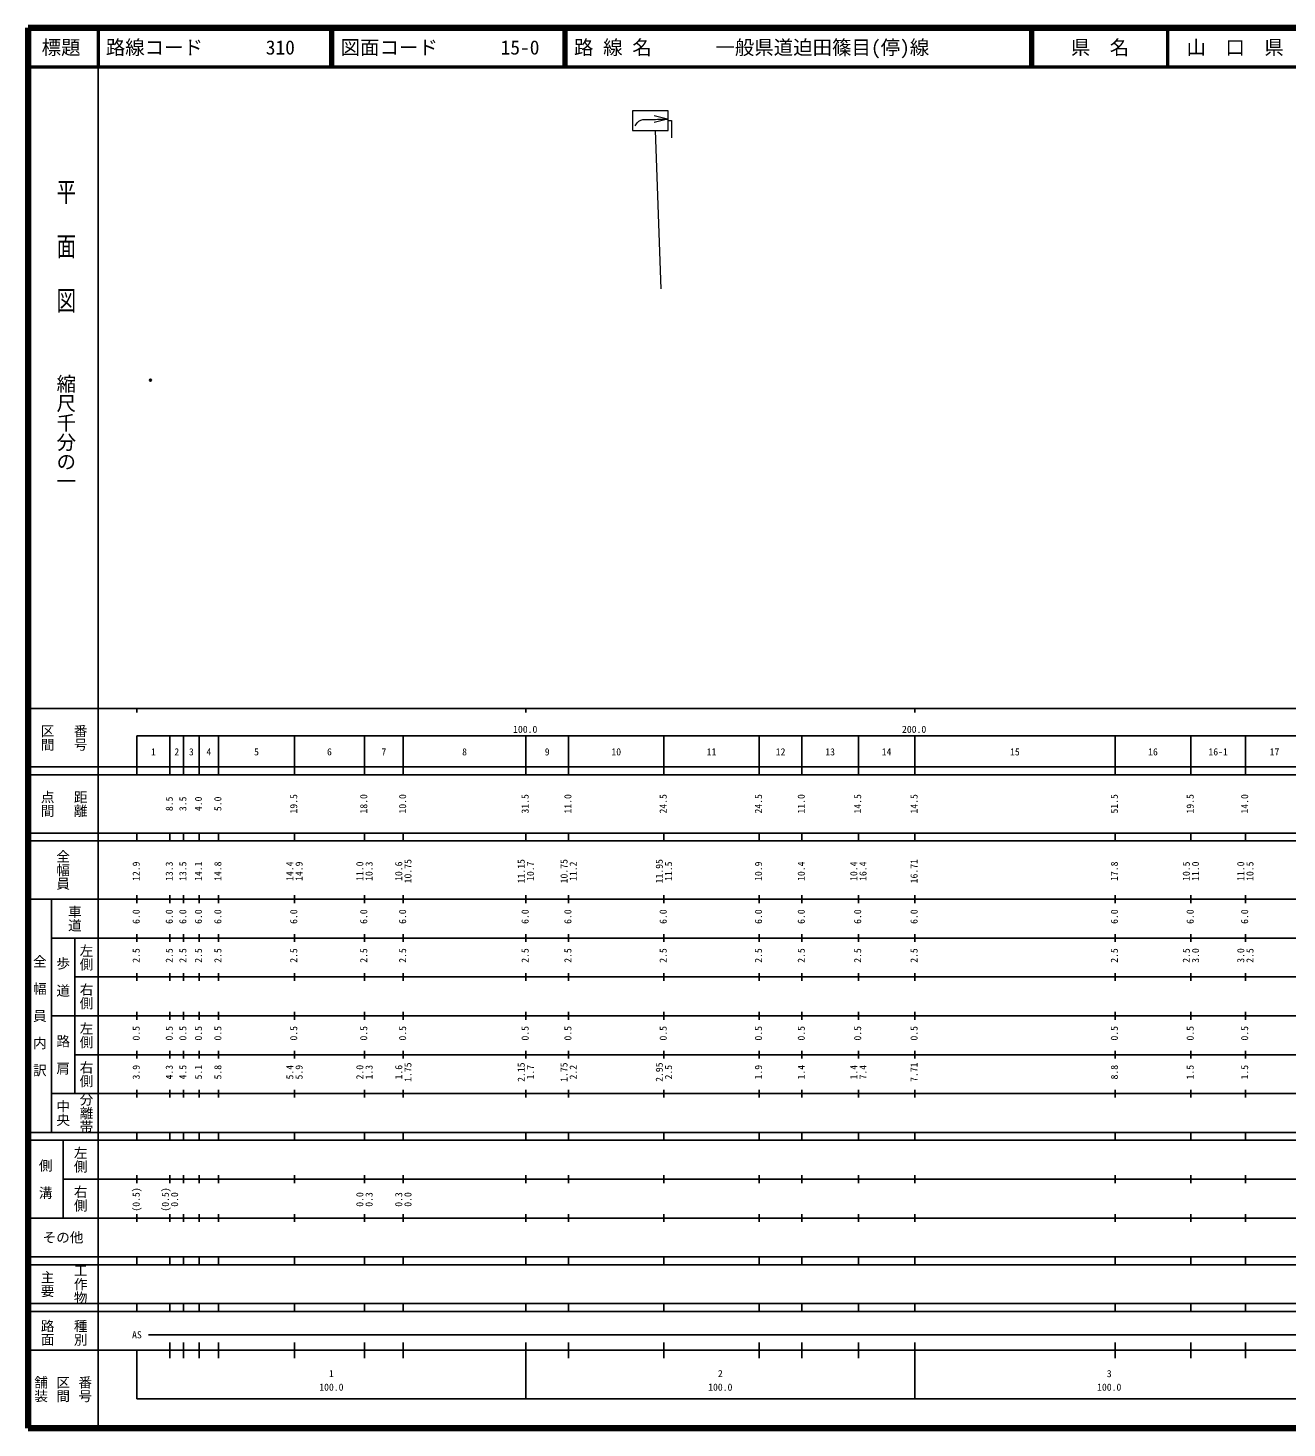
# Model space of a CAD drawing. Units: millimetres on the paper. Extents: x 40 to 680, y 20 to 380.
# Drawn here: x 40 to 363.7, y 20 to 380 of the extents above; entities that cross this region are included whole.
import ezdxf
from ezdxf.enums import TextEntityAlignment as Align

# ---------------------------------------------------------------- set-up
doc = ezdxf.new("R2010")
doc.units = ezdxf.units.MM
doc.header["$PDMODE"] = 32
doc.header["$PDSIZE"] = 0.5
doc.layers.add('M-OTRS', color=6, linetype='Continuous')
doc.layers.add('M-TTL-TXT', color=7, linetype='Continuous')
for name, color, linetype, lineweight in [('M-STR-STRC', 7, 'Continuous', 13), ('M-TTL', 2, 'Continuous', 140), ('M-TTL-BAND', 7, 'Continuous', 25), ('M-TTL-LINE', 7, 'Continuous', 50)]:
    doc.layers.add(name, color=color, linetype=linetype, lineweight=lineweight)
doc.styles.add('@ＭＳ ゴシック', font='')
doc.styles.add('ＭＳ ゴシック', font='')
doc.styles.get('@ＭＳ ゴシック').set_extended_font_data('@MS Gothic')
doc.styles.get('ＭＳ ゴシック').set_extended_font_data('MS Gothic')

msp = doc.modelspace()

# ---------------------------------------------------------------- linework, layer by layer
at = {"layer": 'M-OTRS'}
msp.add_point((71.463, 289.465), dxfattribs=at)
at = {"layer": 'M-STR-STRC'}
for p, q in [((195.387, 358.734), (195.387, 353.624)), ((204.596, 358.734), (195.387, 358.734)), ((204.405, 356.552), (201.012, 357.43)), ((204.405, 356.552), (201.012, 355.673)), ((204.596, 353.624), (204.596, 358.734)), ((195.387, 353.624), (204.596, 353.624)), ((202.791, 312.901), (201.384, 353.624)), ((204.596, 356.23), (205.424, 356.23)), ((205.424, 356.23), (205.424, 351.758))]:
    msp.add_line(p, q, dxfattribs=at)
msp.add_open_spline([(196.093, 354.875), (196.555, 355.564), (196.838, 355.99), (197.578, 356.312), (198.309, 356.629), (198.819, 356.391), (199.614, 356.432), (201.484, 356.526), (202.094, 356.519), (204.405, 356.552)], degree=3, knots=[0, 0, 0, 0, 1, 1, 1, 2, 2, 2, 3, 3, 3, 3], dxfattribs=at)
at = {"layer": 'M-TTL'}
for p, q in [((40, 380), (40, 20)), ((680, 380), (40, 380)), ((40, 20), (680, 20))]:
    msp.add_line(p, q, dxfattribs=at)
at = {"layer": 'M-TTL-BAND'}
for p, q in [((58, 370), (58, 20)), ((40, 205), (579, 205)), ((68, 205), (68, 204)), ((168, 205), (168, 204)), ((268, 205), (268, 204)), ((68, 198), (579, 198)), ((68, 198), (68, 188)), ((76.5, 188), (76.5, 198)), ((80, 188), (80, 198)), ((84, 188), (84, 198)), ((89, 188), (89, 198)), ((108.5, 188), (108.5, 198)), ((126.5, 188), (126.5, 198)), ((136.5, 188), (136.5, 198)), ((168, 188), (168, 198)), ((179, 188), (179, 198)), ((203.5, 188), (203.5, 198)), ((228, 188), (228, 198)), ((239, 188), (239, 198)), ((253.5, 188), (253.5, 198)), ((268, 188), (268, 198)), ((319.5, 188), (319.5, 198)), ((339, 188), (339, 198)), ((353, 188), (353, 198)), ((40, 190), (579, 190)), ((40, 188), (579, 188)), ((40, 173), (579, 173)), ((68, 171), (68, 173)), ((76.5, 171), (76.5, 173)), ((80, 171), (80, 173)), ((84, 171), (84, 173)), ((89, 171), (89, 173)), ((108.5, 171), (108.5, 173)), ((126.5, 171), (126.5, 173)), ((136.5, 171), (136.5, 173)), ((168, 171), (168, 173)), ((179, 171), (179, 173)), ((203.5, 171), (203.5, 173)), ((228, 171), (228, 173)), ((239, 171), (239, 173)), ((253.5, 171), (253.5, 173)), ((268, 171), (268, 173)), ((319.5, 171), (319.5, 173)), ((339, 171), (339, 173)), ((353, 171), (353, 173)), ((40, 171), (579, 171)), ((40, 156), (579, 156)), ((46, 96), (46, 156)), ((68, 155), (68, 157)), ((76.5, 155), (76.5, 157)), ((80, 155), (80, 157)), ((84, 155), (84, 157)), ((89, 155), (89, 157)), ((108.5, 155), (108.5, 157)), ((126.5, 155), (126.5, 157)), ((136.5, 155), (136.5, 157)), ((168, 155), (168, 157)), ((179, 155), (179, 157)), ((203.5, 155), (203.5, 157)), ((228, 155), (228, 157)), ((239, 155), (239, 157)), ((253.5, 155), (253.5, 157)), ((268, 155), (268, 157)), ((319.5, 155), (319.5, 157)), ((339, 155), (339, 157)), ((353, 155), (353, 157)), ((46, 146), (579, 146)), ((52, 146), (52, 106)), ((68, 145), (68, 147)), ((76.5, 145), (76.5, 147)), ((80, 145), (80, 147)), ((84, 145), (84, 147)), ((89, 145), (89, 147)), ((108.5, 145), (108.5, 147)), ((126.5, 145), (126.5, 147)), ((136.5, 145), (136.5, 147)), ((168, 145), (168, 147)), ((179, 145), (179, 147)), ((203.5, 145), (203.5, 147)), ((228, 145), (228, 147)), ((239, 145), (239, 147)), ((253.5, 145), (253.5, 147)), ((268, 145), (268, 147)), ((319.5, 145), (319.5, 147)), ((339, 145), (339, 147)), ((353, 145), (353, 147)), ((68, 135), (68, 137)), ((76.5, 135), (76.5, 137)), ((80, 135), (80, 137)), ((84, 135), (84, 137)), ((89, 135), (89, 137)), ((108.5, 135), (108.5, 137)), ((126.5, 135), (126.5, 137)), ((136.5, 135), (136.5, 137)), ((168, 135), (168, 137)), ((179, 135), (179, 137)), ((203.5, 135), (203.5, 137)), ((228, 135), (228, 137)), ((239, 135), (239, 137)), ((253.5, 135), (253.5, 137)), ((268, 135), (268, 137)), ((319.5, 135), (319.5, 137)), ((339, 135), (339, 137)), ((353, 135), (353, 137)), ((52, 136), (579, 136)), ((46, 126), (579, 126)), ((68, 125), (68, 127)), ((76.5, 125), (76.5, 127)), ((80, 125), (80, 127)), ((84, 125), (84, 127)), ((89, 125), (89, 127)), ((108.5, 125), (108.5, 127)), ((126.5, 125), (126.5, 127)), ((136.5, 125), (136.5, 127)), ((168, 125), (168, 127)), ((179, 125), (179, 127)), ((203.5, 125), (203.5, 127)), ((228, 125), (228, 127)), ((239, 125), (239, 127)), ((253.5, 125), (253.5, 127)), ((268, 125), (268, 127)), ((319.5, 125), (319.5, 127)), ((339, 125), (339, 127)), ((353, 125), (353, 127)), ((52, 116), (579, 116)), ((68, 115), (68, 117)), ((76.5, 115), (76.5, 117)), ((80, 115), (80, 117)), ((84, 115), (84, 117)), ((89, 115), (89, 117)), ((108.5, 115), (108.5, 117)), ((126.5, 115), (126.5, 117)), ((136.5, 115), (136.5, 117)), ((168, 115), (168, 117)), ((179, 115), (179, 117)), ((203.5, 115), (203.5, 117)), ((228, 115), (228, 117)), ((239, 115), (239, 117)), ((253.5, 115), (253.5, 117)), ((268, 115), (268, 117)), ((319.5, 115), (319.5, 117)), ((339, 115), (339, 117)), ((353, 115), (353, 117)), ((46, 106), (579, 106)), ((68, 105), (68, 107)), ((76.5, 105), (76.5, 107)), ((80, 105), (80, 107)), ((84, 105), (84, 107)), ((89, 105), (89, 107)), ((108.5, 105), (108.5, 107)), ((126.5, 105), (126.5, 107)), ((136.5, 105), (136.5, 107)), ((168, 105), (168, 107)), ((179, 105), (179, 107)), ((203.5, 105), (203.5, 107)), ((228, 105), (228, 107)), ((239, 105), (239, 107)), ((253.5, 105), (253.5, 107)), ((268, 105), (268, 107)), ((319.5, 105), (319.5, 107)), ((339, 105), (339, 107)), ((353, 105), (353, 107)), ((40, 96), (579, 96)), ((40, 94), (579, 94)), ((49, 94), (49, 74)), ((68, 94), (68, 96)), ((76.5, 94), (76.5, 96)), ((80, 94), (80, 96)), ((84, 94), (84, 96)), ((89, 94), (89, 96)), ((108.5, 94), (108.5, 96)), ((126.5, 94), (126.5, 96)), ((136.5, 94), (136.5, 96)), ((168, 94), (168, 96)), ((179, 94), (179, 96)), ((203.5, 94), (203.5, 96)), ((228, 94), (228, 96)), ((239, 94), (239, 96)), ((253.5, 94), (253.5, 96)), ((268, 94), (268, 96)), ((319.5, 94), (319.5, 96)), ((339, 94), (339, 96)), ((353, 94), (353, 96)), ((49, 84), (579, 84)), ((68, 83), (68, 85)), ((76.5, 83), (76.5, 85)), ((80, 83), (80, 85)), ((84, 83), (84, 85)), ((89, 83), (89, 85)), ((108.5, 83), (108.5, 85)), ((126.5, 83), (126.5, 85)), ((136.5, 83), (136.5, 85)), ((168, 83), (168, 85)), ((179, 83), (179, 85)), ((203.5, 83), (203.5, 85)), ((228, 83), (228, 85)), ((239, 83), (239, 85)), ((253.5, 83), (253.5, 85)), ((268, 83), (268, 85)), ((319.5, 83), (319.5, 85)), ((339, 83), (339, 85)), ((353, 83), (353, 85)), ((40, 74), (579, 74)), ((68, 73), (68, 75)), ((76.5, 73), (76.5, 75)), ((80, 73), (80, 75)), ((84, 73), (84, 75)), ((89, 73), (89, 75)), ((108.5, 73), (108.5, 75)), ((126.5, 73), (126.5, 75)), ((136.5, 73), (136.5, 75)), ((168, 73), (168, 75)), ((179, 73), (179, 75)), ((203.5, 73), (203.5, 75)), ((228, 73), (228, 75)), ((239, 73), (239, 75)), ((253.5, 73), (253.5, 75)), ((268, 73), (268, 75)), ((319.5, 73), (319.5, 75)), ((339, 73), (339, 75)), ((353, 73), (353, 75)), ((40, 64), (579, 64)), ((40, 62), (579, 62)), ((68, 62), (68, 64)), ((76.5, 62), (76.5, 64)), ((80, 62), (80, 64)), ((84, 62), (84, 64)), ((89, 62), (89, 64)), ((108.5, 62), (108.5, 64)), ((126.5, 62), (126.5, 64)), ((136.5, 62), (136.5, 64)), ((168, 62), (168, 64)), ((179, 62), (179, 64)), ((203.5, 62), (203.5, 64)), ((228, 62), (228, 64)), ((239, 62), (239, 64)), ((253.5, 62), (253.5, 64)), ((268, 62), (268, 64)), ((319.5, 62), (319.5, 64)), ((339, 62), (339, 64)), ((353, 62), (353, 64)), ((40, 52), (579, 52)), ((68, 50), (68, 52)), ((76.5, 50), (76.5, 52)), ((80, 50), (80, 52)), ((84, 50), (84, 52)), ((89, 50), (89, 52)), ((108.5, 50), (108.5, 52)), ((126.5, 50), (126.5, 52)), ((136.5, 50), (136.5, 52)), ((168, 50), (168, 52)), ((179, 50), (179, 52)), ((203.5, 50), (203.5, 52)), ((228, 50), (228, 52)), ((239, 50), (239, 52)), ((253.5, 50), (253.5, 52)), ((268, 50), (268, 52)), ((319.5, 50), (319.5, 52)), ((339, 50), (339, 52)), ((353, 50), (353, 52)), ((40, 50), (579, 50)), ((71, 44), (565, 44)), ((40, 40), (579, 40)), ((68, 40), (68, 27.5)), ((76.5, 38), (76.5, 42)), ((80, 38), (80, 42)), ((84, 38), (84, 42)), ((89, 38), (89, 42)), ((108.5, 38), (108.5, 42)), ((126.5, 38), (126.5, 42)), ((136.5, 38), (136.5, 42)), ((168, 27.5), (168, 42)), ((179, 38), (179, 42)), ((203.5, 38), (203.5, 42)), ((228, 38), (228, 42)), ((239, 38), (239, 42)), ((253.5, 38), (253.5, 42)), ((268, 27.5), (268, 42)), ((319.5, 38), (319.5, 42)), ((339, 38), (339, 42)), ((353, 38), (353, 42)), ((68, 27.5), (579, 27.5))]:
    msp.add_line(p, q, dxfattribs=at)
at = {"layer": 'M-TTL-LINE'}
for p, q in [((58, 380), (58, 370)), ((117.75, 380), (117.75, 370)), ((118.25, 380), (118.25, 370)), ((177.75, 380), (177.75, 370)), ((178.25, 380), (178.25, 370)), ((297.75, 380), (297.75, 370)), ((298.25, 380), (298.25, 370)), ((333, 380), (333, 370)), ((40, 370), (680, 370))]:
    msp.add_line(p, q, dxfattribs=at)

# ---------------------------------------------------------------- texts
at = {"layer": 'M-TTL-BAND', "style": '@ＭＳ ゴシック', "width": 1.4}
msp.add_text('平  面  図', height=3.666, rotation=270, dxfattribs=at).set_placement((49.777, 306.475), align=Align.MIDDLE_RIGHT)
at = {"layer": 'M-TTL-BAND', "style": '@ＭＳ ゴシック'}
msp.add_text('縮尺千分の一', height=3.666, rotation=270, dxfattribs=at).set_placement((49.777, 261.03), align=Align.MIDDLE_RIGHT)
for s, p in [('区間', (45, 197.5)), ('番号', (53.5, 197.5)), ('点間', (45, 180.5)), ('距離', (53.5, 180.5)), ('全幅員', (49, 163.5)), ('車道', (52, 151)), ('左側', (55, 141)), ('全\u3000幅\u3000員\u3000内\u3000訳', (43, 126)), ('歩\u3000道', (49, 136)), ('右側', (55, 131)), ('左側', (55, 121)), ('路\u3000肩', (49, 116)), ('右側', (55, 111)), ('分離帯', (55, 101)), ('中央', (49, 101)), ('左側', (53.5, 89)), ('側\u3000溝', (44.5, 84)), ('右側', (53.5, 79)), ('工作物', (53.5, 57)), ('主要', (45, 57)), ('路面', (45, 44.5)), ('種別', (53.5, 44.5)), ('舗装', (43.333, 30)), ('区間', (49, 30)), ('番号', (54.667, 30))]:
    msp.add_text(s, height=2.566, rotation=270, dxfattribs=at).set_placement(p, align=Align.MIDDLE_CENTER)
at = {"layer": 'M-TTL-BAND', "style": 'ＭＳ ゴシック'}
for s, p in [('100.0', (167.844, 198.195)), ('200.0', (267.844, 198.195)), ('1', (72.25, 192.405)), ('2', (78.25, 192.405)), ('3', (82, 192.405)), ('4', (86.5, 192.405)), ('5', (98.75, 192.405)), ('6', (117.5, 192.405)), ('7', (131.5, 192.405)), ('8', (152.25, 192.405)), ('9', (173.5, 192.405)), ('10', (191.25, 192.405)), ('11', (215.75, 192.405)), ('12', (233.5, 192.405)), ('13', (246.25, 192.405)), ('14', (260.75, 192.405)), ('15', (293.75, 192.405)), ('16', (329.25, 192.405)), ('16-1', (346, 192.405)), ('17', (360.5, 192.405)), ('AS', (68, 42.5)), ('1', (118, 32.523)), ('2', (218, 32.523)), ('3', (318, 32.523)), ('100.0', (118, 29.033)), ('100.0', (218, 29.033)), ('100.0', (318, 29.033))]:
    msp.add_text(s, height=1.833, dxfattribs=at).set_placement(p, align=Align.BOTTOM_CENTER)
for s, p in [('8.5', (77.772, 180.5)), ('3.5', (81.272, 180.5)), ('4.0', (85.272, 180.5)), ('5.0', (90.272, 180.5)), ('19.5', (109.772, 180.5)), ('18.0', (127.772, 180.5)), ('10.0', (137.772, 180.5)), ('31.5', (169.272, 180.5)), ('11.0', (180.272, 180.5)), ('24.5', (204.772, 180.5)), ('24.5', (229.272, 180.5)), ('11.0', (240.272, 180.5)), ('14.5', (254.772, 180.5)), ('14.5', (269.272, 180.5)), ('51.5', (320.772, 180.5)), ('19.5', (340.272, 180.5)), ('14.0', (354.272, 180.5)), ('10.75', (139.142, 163.174)), ('11.15', (168.272, 163.174)), ('10.75', (179.272, 163.174)), ('11.95', (203.772, 163.174)), ('16.71', (269.272, 163.174)), ('12.9', (69.272, 163.174)), ('13.3', (77.772, 163.174)), ('13.5', (81.272, 163.174)), ('14.1', (85.272, 163.174)), ('14.8', (90.272, 163.174)), ('14.4', (108.772, 163.174)), ('14.9', (111.142, 163.174)), ('11.0', (126.772, 163.174)), ('10.3', (129.142, 163.174)), ('10.6', (136.772, 163.174)), ('10.7', (170.642, 163.174)), ('11.2', (181.642, 163.174)), ('11.5', (206.142, 163.174)), ('10.9', (229.272, 163.174)), ('10.4', (240.272, 163.174)), ('10.4', (253.772, 163.174)), ('16.4', (256.142, 163.174)), ('17.8', (320.772, 163.174)), ('10.5', (339.272, 163.174)), ('11.0', (341.642, 163.174)), ('11.0', (353.272, 163.174)), ('10.5', (355.642, 163.174)), ('6.0', (69.272, 151.5)), ('6.0', (77.772, 151.5)), ('6.0', (81.272, 151.5)), ('6.0', (85.272, 151.5)), ('6.0', (90.272, 151.5)), ('6.0', (109.772, 151.5)), ('6.0', (127.772, 151.5)), ('6.0', (137.772, 151.5)), ('6.0', (169.272, 151.5)), ('6.0', (180.272, 151.5)), ('6.0', (204.772, 151.5)), ('6.0', (229.272, 151.5)), ('6.0', (240.272, 151.5)), ('6.0', (254.772, 151.5)), ('6.0', (269.272, 151.5)), ('6.0', (320.772, 151.5)), ('6.0', (340.272, 151.5)), ('6.0', (354.272, 151.5)), ('2.5', (69.272, 141.5)), ('2.5', (77.772, 141.5)), ('2.5', (81.272, 141.5)), ('2.5', (85.272, 141.5)), ('2.5', (90.272, 141.5)), ('2.5', (109.772, 141.5)), ('2.5', (127.772, 141.5)), ('2.5', (137.772, 141.5)), ('2.5', (169.272, 141.5)), ('2.5', (180.272, 141.5)), ('2.5', (204.772, 141.5)), ('2.5', (229.272, 141.5)), ('2.5', (240.272, 141.5)), ('2.5', (254.772, 141.5)), ('2.5', (269.272, 141.5)), ('2.5', (320.772, 141.5)), ('2.5', (339.272, 141.5)), ('3.0', (341.642, 141.5)), ('3.0', (353.272, 141.5)), ('2.5', (355.642, 141.5)), ('0.5', (69.272, 121.5)), ('0.5', (77.772, 121.5)), ('0.5', (81.272, 121.5)), ('0.5', (85.272, 121.5)), ('0.5', (90.272, 121.5)), ('0.5', (109.772, 121.5)), ('0.5', (127.772, 121.5)), ('0.5', (137.772, 121.5)), ('0.5', (169.272, 121.5)), ('0.5', (180.272, 121.5)), ('0.5', (204.772, 121.5)), ('0.5', (229.272, 121.5)), ('0.5', (240.272, 121.5)), ('0.5', (254.772, 121.5)), ('0.5', (269.272, 121.5)), ('0.5', (320.772, 121.5)), ('0.5', (340.272, 121.5)), ('0.5', (354.272, 121.5)), ('3.9', (69.272, 111.5)), ('4.3', (77.772, 111.5)), ('4.5', (81.272, 111.5)), ('5.1', (85.272, 111.5)), ('5.8', (90.272, 111.5)), ('5.4', (108.772, 111.5)), ('5.9', (111.142, 111.5)), ('2.0', (126.772, 111.5)), ('1.3', (129.142, 111.5)), ('1.6', (136.772, 111.5)), ('1.75', (139.142, 111.5)), ('2.15', (168.272, 111.5)), ('1.7', (170.642, 111.5)), ('1.75', (179.272, 111.5)), ('2.2', (181.642, 111.5)), ('2.95', (203.772, 111.5)), ('2.5', (206.142, 111.5)), ('1.9', (229.272, 111.5)), ('1.4', (240.272, 111.5)), ('1.4', (253.772, 111.5)), ('7.4', (256.142, 111.5)), ('7.71', (269.272, 111.5)), ('8.8', (320.772, 111.5)), ('1.5', (340.272, 111.5)), ('1.5', (354.272, 111.5)), ('(0.5)', (69.272, 78.764)), ('(0.5)', (76.772, 78.764)), ('0.0', (79.142, 78.764)), ('0.0', (126.772, 78.764)), ('0.3', (129.142, 78.764)), ('0.3', (136.772, 78.764)), ('0.0', (139.142, 78.764))]:
    msp.add_text(s, height=1.833, rotation=90, dxfattribs=at).set_placement(p, align=Align.BOTTOM_CENTER)
msp.add_text('その他', height=2.566, dxfattribs=at).set_placement((49, 69), align=Align.MIDDLE_CENTER)
at = {"layer": 'M-TTL-TXT', "style": 'ＭＳ ゴシック'}
for s, p in [('標題', (48.5, 375)), ('県\u3000名', (315.625, 375)), ('山\u3000口\u3000県', (350.375, 375))]:
    msp.add_text(s, height=3.666, dxfattribs=at).set_placement(p, align=Align.MIDDLE_CENTER)
for s, p in [('路線コード', (60, 375)), ('310', (101.142, 375)), ('図面コード', (120.38, 375)), ('15-0', (161.521, 375)), ('路 線 名', (180.38, 375)), ('一般県道迫田篠目(停)線', (216.734, 375))]:
    msp.add_text(s, height=3.666, dxfattribs=at).set_placement(p, align=Align.MIDDLE_LEFT)

doc.saveas('drawing.dxf')
